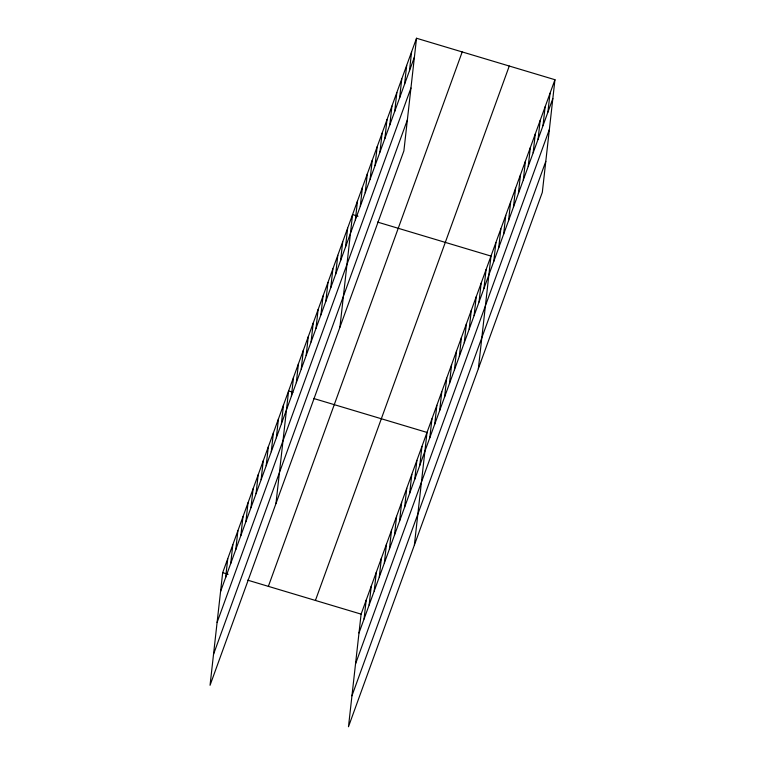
<?xml version="1.0" encoding="UTF-8"?>
<svg xmlns="http://www.w3.org/2000/svg" width="765" height="765" viewBox="0 0 765 765"><rect width="100%" height="100%" fill="white"/><g stroke="black" fill="none" stroke-linecap="round" stroke-linejoin="round"><path stroke-width="1.15" d="M416.523 38.25L222.682 572.669L210.05 685.287L403.891 150.868L416.523 38.25L554.95 79.713L542.318 192.331L348.477 726.75L361.109 614.132L554.95 79.713M225.637 577.527L227.75 558.689M230.705 563.547L232.818 544.718M235.783 549.576L237.886 530.738M240.851 535.596L242.964 516.758M245.919 521.615L248.032 502.787M250.987 507.644L253.1 488.806M256.055 493.664L258.168 474.826M261.123 479.693L263.236 460.855M266.191 465.713L268.305 446.875M271.269 451.733L273.382 432.894M276.337 437.762L278.45 418.924M281.405 423.781L283.519 404.943M275.955 503.58L288.587 390.963L292.938 392.273M291.398 396.241L293.511 377.403M296.313 382.672L298.426 363.834M301.238 369.103L303.351 350.265M306.153 355.534L308.266 336.705M311.078 341.974L313.191 323.136M316.002 328.405L318.106 309.567M320.918 314.836L323.031 296.007M325.842 301.276L327.955 282.438M330.757 287.707L332.871 268.869M335.682 274.138L337.795 255.309M340.597 260.578L342.71 241.74M345.522 247.009L347.635 228.171M339.918 327.219L352.55 214.611L357.991 216.237M355.362 219.88L357.475 201.042M360.286 206.311L362.4 187.473M365.201 192.742L367.315 173.913M370.126 179.182L372.239 160.344M375.041 165.613L377.155 146.775M379.966 152.044L382.079 133.215M384.881 138.484L386.994 119.646M389.806 124.915L391.919 106.077M394.73 111.346L396.834 92.517M399.646 97.786L401.759 78.948M404.57 84.217L406.684 65.379M409.485 70.648L411.599 51.819M364.064 618.99L366.177 600.162M369.141 605.019L371.255 586.181M374.209 591.039L376.323 572.201M379.277 577.059L381.391 558.23M384.346 563.088L386.459 544.25M389.414 549.107L391.527 530.269M394.482 535.127L396.595 516.298M399.56 521.156L401.663 502.318M404.628 507.176L406.741 488.338M409.696 493.196L411.809 474.367M414.764 479.225L416.877 460.387M419.832 465.244L421.945 446.406M414.381 545.043L427.013 432.435L313.602 398.46M429.825 437.704L431.938 418.866M434.74 424.135L436.853 405.297M439.665 410.566L441.778 391.737M444.589 397.006L446.703 378.168M449.504 383.437L451.618 364.599M454.429 369.868L456.542 351.039M459.344 356.308L461.458 337.47M464.269 342.739L466.382 323.901M469.184 329.17L471.297 310.341M474.109 315.61L476.222 296.772M479.033 302.041L481.137 283.203M483.949 288.472L486.062 269.643M478.355 368.692L490.987 256.074L377.566 222.099M493.788 261.343L495.902 242.505M498.713 247.774L500.826 228.945M503.628 234.214L505.742 215.376M508.553 220.645L510.666 201.807M513.468 207.076L515.581 188.247M518.393 193.516L520.506 174.678M523.317 179.947L525.431 161.109M528.232 166.378L530.346 147.549M533.157 152.818L535.27 133.98M538.072 139.249L540.186 120.411M542.997 125.68L545.11 106.851M547.912 112.12L550.025 93.282M220.569 591.508L414.41 57.088M217.097 622.452L410.939 88.032M213.521 654.333L407.363 119.914M268.362 586.353L462.203 51.934M315.429 600.448L509.27 66.029M358.995 632.971L552.837 98.551M355.524 663.915L549.366 129.495M351.948 695.806L545.789 161.386M222.682 572.669L228.123 574.295M247.697 580.166L361.109 614.132"/></g></svg>
